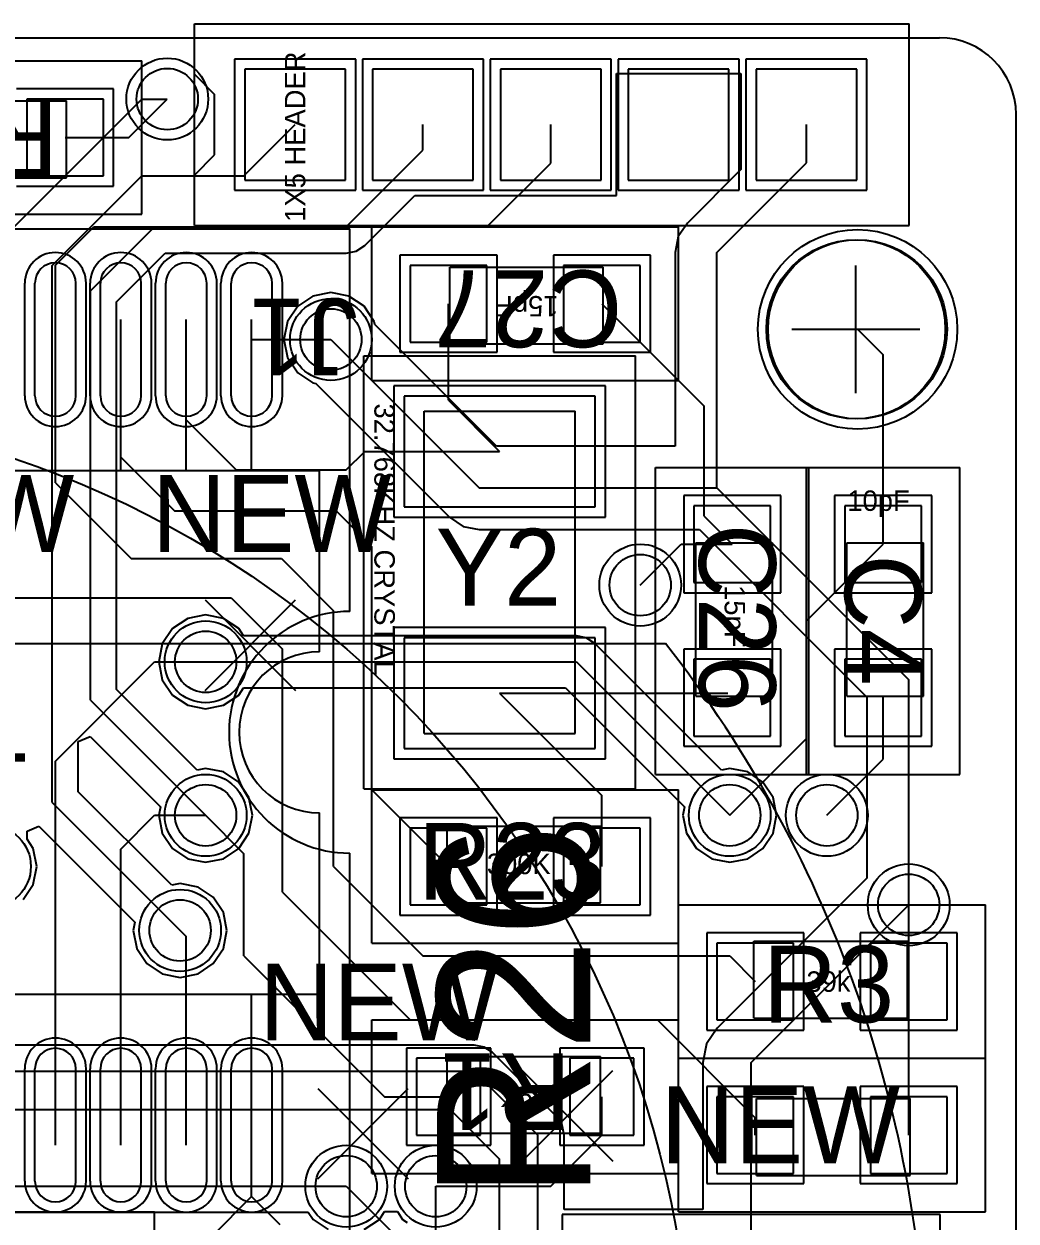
# Model space of a CAD drawing. Extents: x 8.73 to 13.33, y 4.89 to 11.88.
# Drawn here: x 9.9409 to 10.329, y 7.6114 to 8.0794 of the extents above; entities that cross this region are included whole.
import ezdxf

# ---------------------------------------------------------------- set-up
doc = ezdxf.new("R2010")
doc.units = 0
doc.header["$MEASUREMENT"] = 0
for name, color, linetype in [('BOTTOMLAYER', 5, 'CONTINUOUS'), ('BOTTOMOVERLAY', 54, 'CONTINUOUS'), ('BOTTOMSOLDER', 6, 'CONTINUOUS'), ('MECHANICAL1', 6, 'CONTINUOUS'), ('MECHANICAL6', 56, 'CONTINUOUS'), ('MULTILAYER', 9, 'CONTINUOUS'), ('TOPLAYER', 1, 'CONTINUOUS'), ('TOPOVERLAY', 2, 'CONTINUOUS'), ('TOPPASTE', 8, 'CONTINUOUS'), ('TOPSOLDER', 216, 'CONTINUOUS')]:
    doc.layers.add(name, color=color, linetype=linetype)

msp = doc.modelspace()

# ---------------------------------------------------------------- linework, layer by layer
at = {"layer": 'BOTTOMLAYER'}
for p, q in [((10.027315, 8.061654), (10.027315, 8.018346)), ((10.066685, 8.061654), (10.027315, 8.061654)), ((10.066685, 8.018346), (10.066685, 8.061654)), ((10.077315, 8.061654), (10.077315, 8.018346)), ((10.116685, 8.061654), (10.077315, 8.061654)), ((10.116685, 8.018346), (10.116685, 8.061654)), ((10.127315, 8.061654), (10.127315, 8.018346)), ((10.166685, 8.061654), (10.127315, 8.061654)), ((10.166685, 8.018346), (10.166685, 8.061654)), ((10.172685, 8.012346), (10.172685, 8.06)), ((10.172685, 8.06), (10.221315, 8.06)), ((10.177315, 8.061654), (10.177315, 8.018346)), ((10.216685, 8.061654), (10.177315, 8.061654)), ((10.216685, 8.018346), (10.216685, 8.061654)), ((10.221315, 8.06), (10.221315, 8.022425)), ((10.227315, 8.061654), (10.227315, 8.018346)), ((10.266685, 8.061654), (10.227315, 8.061654)), ((10.266685, 8.018346), (10.266685, 8.061654)), ((9.932, 7.995), (9.987, 8.05)), ((9.987, 8.05), (9.997, 8.05)), ((10.027, 8.02), (10.047, 8.04)), ((10.097, 8.03), (10.097, 8.04)), ((10.247, 8.025039), (10.247, 8.04)), ((10.067, 8), (10.097, 8.03)), ((10.221315, 8.022425), (10.200425, 8.001535)), ((10.211961, 7.99), (10.247, 8.025039)), ((9.952, 7.985), (9.987, 8.02)), ((9.987, 8.02), (10.027, 8.02)), ((10.027315, 8.018346), (10.066685, 8.018346)), ((10.077315, 8.018346), (10.116685, 8.018346)), ((10.127315, 8.018346), (10.166685, 8.018346)), ((10.177315, 8.018346), (10.216685, 8.018346)), ((10.227315, 8.018346), (10.266685, 8.018346)), ((10.07421, 7.99279), (10.093766, 8.012346)), ((10.093766, 8.012346), (10.172685, 8.012346)), ((9.967, 7.975), (9.992, 8)), ((9.992, 8), (10.067, 8)), ((10.200425, 8.001535), (10.196889, 7.996243)), ((10.196889, 7.996243), (10.195647, 7.99)), ((9.977196, 7.970777), (9.996223, 7.989804)), ((9.996223, 7.989804), (10.067, 7.989804)), ((10.067, 7.989804), (10.070902, 7.99058)), ((10.070902, 7.99058), (10.074209, 7.99279)), ((10.074209, 7.99279), (10.074209, 7.99279)), ((10.074209, 7.99279), (10.07421, 7.99279)), ((10.07421, 7.99279), (10.07421, 7.99279)), ((10.07421, 7.99279), (10.07421, 7.99279)), ((10.07421, 7.99279), (10.07421, 7.99279)), ((10.07421, 7.99279), (10.07421, 7.99279)), ((10.07421, 7.99279), (10.07421, 7.99279)), ((10.07421, 7.99279), (10.07421, 7.99279)), ((10.07421, 7.99279), (10.07421, 7.99279)), ((10.07421, 7.99279), (10.07421, 7.99279)), ((10.07421, 7.99279), (10.07421, 7.99279)), ((10.07421, 7.99279), (10.07421, 7.99279)), ((10.07421, 7.99279), (10.07421, 7.99279)), ((10.07421, 7.99279), (10.07421, 7.99279)), ((10.07421, 7.99279), (10.07421, 7.99279)), ((10.07421, 7.99279), (10.07421, 7.99279)), ((10.07421, 7.99279), (10.07421, 7.99279)), ((10.07421, 7.99279), (10.07421, 7.99279)), ((10.07421, 7.99279), (10.07421, 7.99279)), ((10.07421, 7.99279), (10.07421, 7.99279)), ((10.07421, 7.99279), (10.07421, 7.99279)), ((10.07421, 7.99279), (10.07421, 7.99279)), ((10.07421, 7.99279), (10.07421, 7.99279)), ((10.07421, 7.99279), (10.07421, 7.99279)), ((10.07421, 7.99279), (10.07421, 7.99279)), ((10.07421, 7.99279), (10.07421, 7.99279)), ((10.07421, 7.99279), (10.07421, 7.99279)), ((10.07421, 7.99279), (10.07421, 7.99279)), ((10.07421, 7.99279), (10.07421, 7.99279)), ((10.07421, 7.99279), (10.07421, 7.99279)), ((10.195647, 7.99), (10.195647, 7.914353)), ((10.211961, 7.898039), (10.211961, 7.99)), ((9.952, 7.775), (9.952, 7.985)), ((9.967, 7.815), (9.967, 7.975)), ((9.977196, 7.819223), (9.977196, 7.970777)), ((10.053977, 7.972956), (10.048023, 7.968977)), ((10.061, 7.974353), (10.053977, 7.972956)), ((10.068023, 7.972956), (10.061, 7.974353)), ((10.073977, 7.968977), (10.068023, 7.972956)), ((10.048023, 7.968977), (10.044044, 7.963023)), ((10.077956, 7.963023), (10.073977, 7.968977)), ((10.044044, 7.963023), (10.042647, 7.956)), ((10.078181, 7.96189), (10.077956, 7.963023)), ((10.125718, 7.914353), (10.078181, 7.96189)), ((10.042647, 7.956), (10.044044, 7.948977)), ((10.061, 7.956), (10.118961, 7.898039)), ((10.044044, 7.948977), (10.048023, 7.943023)), ((10.048023, 7.943023), (10.053977, 7.939044)), ((10.053977, 7.939044), (10.05511, 7.938819)), ((10.05511, 7.938819), (10.107425, 7.886504)), ((10.195647, 7.914353), (10.125718, 7.914353)), ((10.118961, 7.898039), (10.211961, 7.898039)), ((10.211961, 7.898039), (10.287, 7.823)), ((10.107425, 7.886504), (10.112718, 7.882968)), ((10.112718, 7.882968), (10.118961, 7.881726)), ((10.118961, 7.881726), (10.205203, 7.881726)), ((10.205203, 7.881726), (10.270687, 7.816243)), ((10.012, 7.848353), (10.004977, 7.846956)), ((10.019023, 7.846956), (10.012, 7.848353)), ((10.004977, 7.846956), (9.999023, 7.842977)), ((10.024977, 7.842977), (10.019023, 7.846956)), ((9.999023, 7.842977), (9.995044, 7.837023)), ((10.026836, 7.840196), (10.024977, 7.842977)), ((10.157, 7.840196), (10.026836, 7.840196)), ((10.160902, 7.83942), (10.157, 7.840196)), ((10.16421, 7.83721), (10.160902, 7.83942)), ((9.995044, 7.837023), (9.993647, 7.83)), ((10.213719, 7.7877), (10.16421, 7.83721)), ((9.993647, 7.83), (9.995044, 7.822977)), ((10.012, 7.83), (10.157, 7.83)), ((10.157, 7.83), (10.217, 7.77)), ((9.995044, 7.822977), (9.999023, 7.817023)), ((10.287, 7.735), (10.287, 7.823)), ((10.008719, 7.7877), (9.977196, 7.819223)), ((9.999023, 7.817023), (10.004977, 7.813044)), ((10.019023, 7.813044), (10.024977, 7.817023)), ((10.024977, 7.817023), (10.026836, 7.819804)), ((10.026836, 7.819804), (10.152777, 7.819804)), ((10.152777, 7.819804), (10.1993, 7.773281)), ((10.270687, 7.816243), (10.270687, 7.745362)), ((9.967, 7.815), (10.012, 7.77)), ((10.004977, 7.813044), (10.012, 7.811647)), ((10.012, 7.811647), (10.019023, 7.813044)), ((9.962196, 7.798852), (9.966815, 7.800765)), ((9.962196, 7.779223), (9.962196, 7.798852)), ((9.966815, 7.800765), (9.9943, 7.773281)), ((10.012, 7.788353), (10.008719, 7.7877)), ((10.019023, 7.786956), (10.012, 7.788353)), ((10.217, 7.788353), (10.213719, 7.7877)), ((10.224023, 7.786956), (10.217, 7.788353)), ((10.024977, 7.782977), (10.019023, 7.786956)), ((10.028956, 7.777023), (10.024977, 7.782977)), ((10.229977, 7.782977), (10.224023, 7.786956)), ((10.233956, 7.777023), (10.229977, 7.782977)), ((9.998719, 7.7427), (9.962196, 7.779223)), ((9.952, 7.775), (10.002, 7.725)), ((10.030353, 7.77), (10.028956, 7.777023)), ((10.235353, 7.77), (10.233956, 7.777023)), ((9.9943, 7.773281), (9.993647, 7.77)), ((9.993647, 7.77), (9.995044, 7.762977)), ((10.028956, 7.762977), (10.030353, 7.77)), ((10.1993, 7.773281), (10.198647, 7.77)), ((10.198647, 7.77), (10.200044, 7.762977)), ((10.233956, 7.762977), (10.235353, 7.77)), ((9.942196, 7.763852), (9.946815, 7.765765)), ((9.946815, 7.765765), (9.9843, 7.728281)), ((9.942196, 7.760611), (9.942196, 7.763852)), ((9.944593, 7.757023), (9.942196, 7.760611)), ((9.995044, 7.762977), (9.999023, 7.757023)), ((10.024977, 7.757023), (10.028956, 7.762977)), ((10.200044, 7.762977), (10.204023, 7.757023)), ((10.229977, 7.757023), (10.233956, 7.762977)), ((9.94599, 7.75), (9.944593, 7.757023)), ((9.999023, 7.757023), (10.004977, 7.753044)), ((10.019023, 7.753044), (10.024977, 7.757023)), ((10.204023, 7.757023), (10.209977, 7.753044)), ((10.224023, 7.753044), (10.229977, 7.757023)), ((9.944593, 7.742977), (9.94599, 7.75)), ((10.004977, 7.753044), (10.012, 7.751647)), ((10.012, 7.751647), (10.019023, 7.753044)), ((10.209977, 7.753044), (10.217, 7.751647)), ((10.217, 7.751647), (10.224023, 7.753044)), ((10.270687, 7.745362), (10.212048, 7.686724)), ((9.940615, 7.737023), (9.944593, 7.742977)), ((10.002, 7.743353), (9.998719, 7.7427)), ((10.009023, 7.741956), (10.002, 7.743353)), ((10.014977, 7.737977), (10.009023, 7.741956)), ((10.018956, 7.732023), (10.014977, 7.737977)), ((10.020353, 7.725), (10.018956, 7.732023)), ((10.225386, 7.673386), (10.287, 7.735)), ((9.9843, 7.728281), (9.983647, 7.725)), ((9.983647, 7.725), (9.985044, 7.717977)), ((10.018956, 7.717977), (10.020353, 7.725)), ((9.985044, 7.717977), (9.989023, 7.712023)), ((10.014977, 7.712023), (10.018956, 7.717977)), ((9.989023, 7.712023), (9.994977, 7.708044)), ((9.994977, 7.708044), (10.002, 7.706647)), ((10.002, 7.706647), (10.009023, 7.708044)), ((10.009023, 7.708044), (10.014977, 7.712023)), ((10.212048, 7.686724), (10.207959, 7.680604)), ((10.117, 7.680196), (9.931223, 7.680196)), ((10.120902, 7.67942), (10.117, 7.680196)), ((10.207959, 7.680604), (10.206523, 7.673386)), ((10.12421, 7.67721), (10.120902, 7.67942)), ((10.14921, 7.65221), (10.12421, 7.67721)), ((10.206523, 7.673386), (10.206523, 7.615882)), ((10.225386, 7.476614), (10.225386, 7.673386)), ((9.927, 7.67), (10.117, 7.67)), ((10.117, 7.67), (10.142, 7.645)), ((9.917, 7.655), (10.107581, 7.655)), ((10.107581, 7.655), (10.127, 7.635581)), ((10.15142, 7.648902), (10.14921, 7.65221)), ((10.152196, 7.645), (10.15142, 7.648902)), ((10.142, 7.44), (10.142, 7.645)), ((10.152196, 7.615882), (10.152196, 7.645)), ((10.127, 7.517), (10.127, 7.635581)), ((9.912, 7.625), (10.067, 7.625)), ((10.102, 7.575), (10.102, 7.625)), ((9.912, 7.614804), (10.052164, 7.614804)), ((10.052164, 7.614804), (10.054023, 7.612023)), ((10.079977, 7.612023), (10.082, 7.61505)), ((10.082, 7.61505), (10.087, 7.61505)), ((10.087, 7.61505), (10.089023, 7.612023)), ((10.206523, 7.615882), (10.152196, 7.615882)), ((10.054023, 7.612023), (10.059977, 7.608044)), ((10.074023, 7.608044), (10.079977, 7.612023)), ((10.089023, 7.612023), (10.090784, 7.610846))]:
    msp.add_line(p, q, dxfattribs=at)
for centre, radius in [((9.997, 8.05), 0.012), ((10.267, 7.96), 0.035), ((10.061, 7.956), 0.012), ((10.182, 7.86), 0.012), ((10.012, 7.83), 0.012), ((10.012, 7.77), 0.012), ((10.217, 7.77), 0.012), ((10.255, 7.77), 0.012), ((10.287, 7.735), 0.012), ((10.002, 7.725), 0.012), ((10.067, 7.625), 0.012), ((10.102, 7.625), 0.012)]:
    msp.add_circle(centre, radius, dxfattribs=at)
at = {"layer": 'BOTTOMOVERLAY'}
msp.add_line((9.432158, 7.837182), (10.191842, 7.837182), dxfattribs=at)
msp.add_arc((9.812, 7.54), 0.482283, 0, 38.039035, dxfattribs=at)
at = {"layer": 'BOTTOMSOLDER'}
for p, q in [((10.023315, 8.065653), (10.023315, 8.014347)), ((10.070685, 8.065653), (10.023315, 8.065653)), ((10.070685, 8.014347), (10.070685, 8.065653)), ((10.073315, 8.065653), (10.073315, 8.014347)), ((10.120685, 8.065653), (10.073315, 8.065653)), ((10.120685, 8.014347), (10.120685, 8.065653)), ((10.123315, 8.065653), (10.123315, 8.014347)), ((10.170685, 8.065653), (10.123315, 8.065653)), ((10.170685, 8.014347), (10.170685, 8.065653)), ((10.173315, 8.065653), (10.173315, 8.014347)), ((10.220685, 8.065653), (10.173315, 8.065653)), ((10.220685, 8.014347), (10.220685, 8.065653)), ((10.223315, 8.065653), (10.223315, 8.014347)), ((10.270685, 8.065653), (10.223315, 8.065653)), ((10.270685, 8.014347), (10.270685, 8.065653)), ((10.023315, 8.014347), (10.070685, 8.014347)), ((10.073315, 8.014347), (10.120685, 8.014347)), ((10.123315, 8.014347), (10.170685, 8.014347)), ((10.173315, 8.014347), (10.220685, 8.014347)), ((10.223315, 8.014347), (10.270685, 8.014347)), ((10.299268, 7.613882), (10.151504, 7.613882)), ((10.151504, 7.613882), (10.151504, 7.466118)), ((10.299268, 7.466118), (10.299268, 7.613882))]:
    msp.add_line(p, q, dxfattribs=at)
for centre, radius in [((9.997, 8.05), 0.016), ((10.267, 7.96), 0.039), ((10.061, 7.956), 0.016), ((10.182, 7.86), 0.016), ((10.012, 7.83), 0.016), ((10.012, 7.77), 0.016), ((10.217, 7.77), 0.016), ((10.255, 7.77), 0.016), ((9.927638, 7.75), 0.016), ((10.287, 7.735), 0.016), ((10.002, 7.725), 0.016), ((10.067, 7.625), 0.016), ((10.102, 7.625), 0.016)]:
    msp.add_circle(centre, radius, dxfattribs=at)
at = {"layer": 'MECHANICAL1'}
for p, q in [((10.00763, 8.07937), (10.287157, 8.07937)), ((10.00763, 8.00063), (10.00763, 8.07937)), ((10.287157, 8.00063), (10.287157, 8.07937)), ((9.897531, 8.049252), (9.957531, 8.049252)), ((9.957531, 8.019252), (9.957531, 8.049252)), ((9.897531, 8.019252), (9.957531, 8.019252)), ((10.00763, 8.00063), (10.287157, 8.00063)), ((10.107532, 7.954252), (10.107532, 7.984252)), ((10.107532, 7.984252), (10.167532, 7.984252)), ((10.167532, 7.954252), (10.167532, 7.984252)), ((9.953228, 7.904819), (9.953228, 7.963874)), ((9.978819, 7.904819), (9.978819, 7.963874)), ((10.004409, 7.904819), (10.004409, 7.963874)), ((10.03, 7.904819), (10.03, 7.963874)), ((10.107532, 7.954252), (10.167532, 7.954252)), ((10.097472, 7.865), (10.097472, 7.927992)), ((10.097472, 7.927992), (10.127, 7.927992)), ((10.127, 7.927992), (10.156528, 7.927992)), ((10.156528, 7.865), (10.156528, 7.927992)), ((9.914843, 7.904819), (10.056575, 7.904819)), ((10.056575, 7.833953), (10.056575, 7.904819)), ((10.203748, 7.816531), (10.203748, 7.876531)), ((10.203748, 7.876531), (10.233748, 7.876531)), ((10.233748, 7.816531), (10.233748, 7.876531)), ((10.262748, 7.876531), (10.292748, 7.876531)), ((10.262748, 7.816531), (10.262748, 7.876531)), ((10.292748, 7.816531), (10.292748, 7.876531)), ((10.097472, 7.802008), (10.097472, 7.865)), ((10.156528, 7.802008), (10.156528, 7.865)), ((10.203748, 7.816531), (10.233748, 7.816531)), ((10.262748, 7.816531), (10.292748, 7.816531)), ((10.097472, 7.802008), (10.127, 7.802008)), ((10.127, 7.802008), (10.156528, 7.802008)), ((10.056575, 7.700094), (10.056575, 7.770961)), ((10.106469, 7.735748), (10.106469, 7.765748)), ((10.106469, 7.765748), (10.166469, 7.765748)), ((10.166469, 7.735748), (10.166469, 7.765748)), ((10.106469, 7.735748), (10.166469, 7.735748)), ((10.226468, 7.720748), (10.286468, 7.720748)), ((10.226468, 7.690748), (10.226468, 7.720748)), ((10.286468, 7.690748), (10.286468, 7.720748)), ((9.914843, 7.700095), (10.056574, 7.700095)), ((9.953228, 7.641039), (9.953228, 7.700094)), ((9.978819, 7.641039), (9.978819, 7.700094)), ((10.004409, 7.641039), (10.004409, 7.700094)), ((10.03, 7.641039), (10.03, 7.700094)), ((10.226468, 7.690748), (10.286468, 7.690748)), ((10.106469, 7.645748), (10.106469, 7.675748)), ((10.106469, 7.675748), (10.166469, 7.675748)), ((10.166469, 7.645748), (10.166469, 7.675748)), ((10.227531, 7.659252), (10.287532, 7.659252)), ((10.227531, 7.629252), (10.227531, 7.659252)), ((10.287532, 7.629252), (10.287532, 7.659252)), ((10.106469, 7.645748), (10.166469, 7.645748)), ((10.227531, 7.629252), (10.287532, 7.629252))]:
    msp.add_line(p, q, dxfattribs=at)
msp.add_circle((9.812, 7.54003), 0.39, dxfattribs=at)
msp.add_arc((10.056575, 7.802457), 0.031496, 90, 270, dxfattribs=at)
at = {"layer": 'MECHANICAL6'}
for p, q in [((10.266323, 7.934999), (10.266323, 7.984999)), ((10.241323, 7.96), (10.291323, 7.96)), ((10.011844, 7.854198), (10.047199, 7.818843)), ((10.011844, 7.818843), (10.047199, 7.854198)), ((10.135856, 7.670186), (10.171211, 7.634831)), ((10.135856, 7.634831), (10.171211, 7.670186)), ((10.055844, 7.663199), (10.091199, 7.627843)), ((10.055844, 7.627843), (10.091199, 7.663199))]:
    msp.add_line(p, q, dxfattribs=at)
for centre in [(10.266323, 7.96), (10.267, 7.96)]:
    msp.add_circle(centre, 0.035, dxfattribs=at)
at = {"layer": 'MULTILAYER'}
for p, q in [((9.281, 8.074001), (10.299, 8.074001)), ((10.027315, 8.061654), (10.027315, 8.018346)), ((10.066685, 8.061654), (10.027315, 8.061654)), ((10.066685, 8.018346), (10.066685, 8.061654)), ((10.077315, 8.061654), (10.077315, 8.018346)), ((10.116685, 8.061654), (10.077315, 8.061654)), ((10.116685, 8.018346), (10.116685, 8.061654)), ((10.127315, 8.061654), (10.127315, 8.018346)), ((10.166685, 8.061654), (10.127315, 8.061654)), ((10.166685, 8.018346), (10.166685, 8.061654)), ((10.177315, 8.061654), (10.177315, 8.018346)), ((10.216685, 8.061654), (10.177315, 8.061654)), ((10.216685, 8.018346), (10.216685, 8.061654)), ((10.227315, 8.061654), (10.227315, 8.018346)), ((10.266685, 8.061654), (10.227315, 8.061654)), ((10.266685, 8.018346), (10.266685, 8.061654)), ((10.329, 7.115), (10.329, 8.044)), ((10.027315, 8.018346), (10.066685, 8.018346)), ((10.077315, 8.018346), (10.116685, 8.018346)), ((10.127315, 8.018346), (10.166685, 8.018346)), ((10.177315, 8.018346), (10.216685, 8.018346)), ((10.227315, 8.018346), (10.266685, 8.018346))]:
    msp.add_line(p, q, dxfattribs=at)
for centre, radius in [((9.997, 8.05), 0.012), ((10.267, 7.96), 0.035), ((10.061, 7.956), 0.012), ((10.182, 7.86), 0.012), ((10.012, 7.83), 0.012), ((10.012, 7.77), 0.012), ((10.217, 7.77), 0.012), ((10.255, 7.77), 0.012), ((10.287, 7.735), 0.012), ((10.002, 7.725), 0.012), ((10.067, 7.625), 0.012), ((10.102, 7.625), 0.012)]:
    msp.add_circle(centre, radius, dxfattribs=at)
msp.add_arc((10.299, 8.044), 0.03, 0, 90, dxfattribs=at)
at = {"layer": 'TOPLAYER'}
for p, q in [((10.027315, 8.061654), (10.027315, 8.018346)), ((10.066685, 8.061654), (10.027315, 8.061654)), ((10.066685, 8.018346), (10.066685, 8.061654)), ((10.077315, 8.061654), (10.077315, 8.018346)), ((10.116685, 8.061654), (10.077315, 8.061654)), ((10.116685, 8.018346), (10.116685, 8.061654)), ((10.127315, 8.061654), (10.127315, 8.018346)), ((10.166685, 8.061654), (10.127315, 8.061654)), ((10.166685, 8.018346), (10.166685, 8.061654)), ((10.177315, 8.061654), (10.177315, 8.018346)), ((10.216685, 8.061654), (10.177315, 8.061654)), ((10.216685, 8.018346), (10.216685, 8.061654)), ((10.227315, 8.061654), (10.227315, 8.018346)), ((10.266685, 8.061654), (10.227315, 8.061654)), ((10.266685, 8.018346), (10.266685, 8.061654)), ((9.972, 8.05), (9.942, 8.05)), ((9.942, 8.05), (9.942, 8.02)), ((9.972, 8.02), (9.972, 8.05)), ((9.982, 8.035), (9.997, 8.05)), ((10.147, 8.025), (10.147, 8.04)), ((9.957, 8.035), (9.982, 8.035)), ((10.122, 8), (10.147, 8.025)), ((9.942, 8.02), (9.972, 8.02)), ((10.027315, 8.018346), (10.066685, 8.018346)), ((10.077315, 8.018346), (10.116685, 8.018346)), ((10.127315, 8.018346), (10.166685, 8.018346)), ((10.177315, 8.018346), (10.216685, 8.018346)), ((10.227315, 8.018346), (10.266685, 8.018346)), ((9.953228, 7.985015), (9.968213, 8)), ((9.968213, 8), (10.122, 8)), ((9.953228, 7.9), (9.953228, 7.985015)), ((10.122, 7.985), (10.092, 7.985)), ((10.092, 7.985), (10.092, 7.955)), ((10.122, 7.955), (10.122, 7.985)), ((10.182, 7.985), (10.152, 7.985)), ((10.152, 7.985), (10.152, 7.955)), ((10.182, 7.955), (10.182, 7.985)), ((9.945228, 7.934), (9.945228, 7.978)), ((9.961228, 7.934), (9.961228, 7.978)), ((9.970819, 7.934), (9.970819, 7.978)), ((9.986819, 7.934), (9.986819, 7.978)), ((9.996409, 7.934), (9.996409, 7.978)), ((10.012409, 7.934), (10.012409, 7.978)), ((10.022, 7.934), (10.022, 7.978)), ((10.038, 7.934), (10.038, 7.978)), ((10.107, 7.932244), (10.107, 7.97)), ((10.167, 7.97), (10.207, 7.93)), ((9.978819, 7.91), (9.978819, 7.956)), ((10.004409, 7.924591), (10.004409, 7.956)), ((10.03, 7.956), (10.061, 7.956)), ((10.267, 7.96), (10.277, 7.95)), ((10.092, 7.955), (10.122, 7.955)), ((10.152, 7.955), (10.182, 7.955)), ((10.277, 7.876), (10.277, 7.95)), ((10.089598, 7.933897), (10.089598, 7.890591)), ((10.164402, 7.933897), (10.089598, 7.933897)), ((10.164402, 7.890591), (10.164402, 7.933897)), ((10.107, 7.932244), (10.127, 7.912244)), ((10.207, 7.887), (10.207, 7.93)), ((10.004409, 7.924591), (10.024, 7.905)), ((9.978819, 7.91), (9.999853, 7.888966)), ((10.067, 7.905), (10.074244, 7.912244)), ((10.074244, 7.912244), (10.127, 7.912244)), ((10.024, 7.905), (10.067, 7.905)), ((9.953228, 7.9), (9.982853, 7.870376)), ((10.089598, 7.890591), (10.164402, 7.890591)), ((10.233, 7.891), (10.203, 7.891)), ((10.203, 7.891), (10.203, 7.861)), ((10.233, 7.861), (10.233, 7.891)), ((10.292, 7.891), (10.262, 7.891)), ((10.262, 7.891), (10.262, 7.861)), ((10.292, 7.861), (10.292, 7.891)), ((9.999853, 7.888966), (10.063034, 7.888966)), ((10.063034, 7.888966), (10.077, 7.875)), ((10.207, 7.887), (10.218, 7.876)), ((10.077, 7.78), (10.077, 7.875)), ((10.182, 7.86), (10.198, 7.876)), ((10.198, 7.876), (10.218, 7.876)), ((10.247, 7.846), (10.277, 7.876)), ((9.982853, 7.870376), (10.041624, 7.870376)), ((10.041624, 7.870376), (10.062, 7.85)), ((10.203, 7.861), (10.233, 7.861)), ((10.262, 7.861), (10.292, 7.861)), ((9.930866, 7.855), (10.022, 7.855)), ((10.022, 7.855), (10.042, 7.835)), ((10.062, 7.75), (10.062, 7.85)), ((10.247, 7.8), (10.247, 7.846)), ((10.089598, 7.839409), (10.089598, 7.796102)), ((10.164402, 7.839409), (10.089598, 7.839409)), ((10.164402, 7.796102), (10.164402, 7.839409)), ((10.042, 7.74), (10.042, 7.835)), ((9.953228, 7.791228), (9.992, 7.83)), ((9.992, 7.83), (10.012, 7.83)), ((10.233, 7.831), (10.203, 7.831)), ((10.203, 7.831), (10.203, 7.801)), ((10.233, 7.801), (10.233, 7.831)), ((10.292, 7.831), (10.262, 7.831)), ((10.262, 7.831), (10.262, 7.801)), ((10.292, 7.801), (10.292, 7.831)), ((10.127, 7.817756), (10.216244, 7.817756)), ((10.127, 7.817756), (10.167, 7.777756)), ((10.277, 7.792), (10.277, 7.816)), ((10.203, 7.801), (10.233, 7.801)), ((10.217, 7.77), (10.247, 7.8)), ((10.262, 7.801), (10.292, 7.801)), ((10.089598, 7.796102), (10.164402, 7.796102)), ((9.953228, 7.648913), (9.953228, 7.791228)), ((10.255, 7.77), (10.277, 7.792)), ((10.077, 7.78), (10.107, 7.75)), ((10.167, 7.75), (10.167, 7.777756)), ((9.978819, 7.756819), (9.992, 7.77)), ((9.992, 7.77), (10.012, 7.77)), ((10.012, 7.77), (10.027, 7.755)), ((10.092, 7.765), (10.092, 7.735)), ((10.122, 7.765), (10.092, 7.765)), ((10.122, 7.735), (10.122, 7.765)), ((10.152, 7.765), (10.152, 7.735)), ((10.182, 7.765), (10.152, 7.765)), ((10.182, 7.735), (10.182, 7.765)), ((9.978819, 7.648913), (9.978819, 7.756819)), ((10.027, 7.715), (10.027, 7.755)), ((10.062, 7.75), (10.097, 7.715)), ((10.042, 7.74), (10.092, 7.69)), ((10.092, 7.735), (10.122, 7.735)), ((10.152, 7.735), (10.182, 7.735)), ((10.287, 7.645), (10.287, 7.735)), ((10.002, 7.725), (10.004409, 7.722591)), ((10.004409, 7.648913), (10.004409, 7.722591)), ((10.212, 7.72), (10.212, 7.69)), ((10.242, 7.72), (10.212, 7.72)), ((10.242, 7.69), (10.242, 7.72)), ((10.272, 7.72), (10.272, 7.69)), ((10.302, 7.72), (10.272, 7.72)), ((10.302, 7.69), (10.302, 7.72)), ((10.027, 7.715), (10.082, 7.66)), ((10.097, 7.715), (10.217, 7.715)), ((10.217, 7.715), (10.227, 7.705)), ((10.092, 7.69), (10.188735, 7.69)), ((10.188735, 7.69), (10.227, 7.651735)), ((10.212, 7.69), (10.242, 7.69)), ((10.272, 7.69), (10.302, 7.69)), ((9.945228, 7.626913), (9.945228, 7.670913)), ((9.961228, 7.626913), (9.961228, 7.670913)), ((9.970819, 7.626913), (9.970819, 7.670913)), ((9.986819, 7.626913), (9.986819, 7.670913)), ((9.996409, 7.626913), (9.996409, 7.670913)), ((10.012409, 7.626913), (10.012409, 7.670913)), ((10.022, 7.626913), (10.022, 7.670913)), ((10.038, 7.626913), (10.038, 7.670913)), ((10.0945, 7.675), (10.0945, 7.645)), ((10.1195, 7.675), (10.0945, 7.675)), ((10.1195, 7.645), (10.1195, 7.675)), ((10.1545, 7.675), (10.1545, 7.645)), ((10.1795, 7.675), (10.1545, 7.675)), ((10.1795, 7.645), (10.1795, 7.675)), ((10.082, 7.66), (10.107, 7.66)), ((10.167, 7.645), (10.167, 7.66)), ((10.242, 7.66), (10.212, 7.66)), ((10.212, 7.66), (10.212, 7.63)), ((10.242, 7.63), (10.242, 7.66)), ((10.302, 7.66), (10.272, 7.66)), ((10.272, 7.66), (10.272, 7.63)), ((10.302, 7.63), (10.302, 7.66)), ((10.227, 7.645), (10.227, 7.651735)), ((10.03, 7.621), (10.03, 7.648913)), ((10.0945, 7.645), (10.1195, 7.645)), ((10.147, 7.625), (10.167, 7.645)), ((10.1545, 7.645), (10.1795, 7.645)), ((10.212, 7.63), (10.242, 7.63)), ((10.272, 7.63), (10.302, 7.63)), ((10.067, 7.625), (10.092, 7.6)), ((10.102, 7.625), (10.147, 7.625)), ((10.0145, 7.6055), (10.03, 7.621)), ((10.03, 7.621), (10.041, 7.61))]:
    msp.add_line(p, q, dxfattribs=at)
for centre, radius in [((9.997, 8.05), 0.012), ((10.267, 7.96), 0.035), ((10.061, 7.956), 0.012), ((10.182, 7.86), 0.012), ((10.012, 7.83), 0.012), ((10.012, 7.77), 0.012), ((10.217, 7.77), 0.012), ((10.255, 7.77), 0.012), ((10.287, 7.735), 0.012), ((10.002, 7.725), 0.012), ((10.067, 7.625), 0.012), ((10.102, 7.625), 0.012)]:
    msp.add_circle(centre, radius, dxfattribs=at)
for centre, start, end in [((9.953228, 7.978), 360, 180), ((9.978819, 7.978), 360, 180), ((10.004409, 7.978), 360, 180), ((10.03, 7.978), 360, 180), ((9.953228, 7.934), 180, 360), ((9.978819, 7.934), 180, 360), ((10.004409, 7.934), 180, 360), ((10.03, 7.934), 180, 360), ((9.953228, 7.670913), 360, 180), ((9.978819, 7.670913), 360, 180), ((10.004409, 7.670913), 360, 180), ((10.03, 7.670913), 360, 180), ((9.953228, 7.626913), 180, 360), ((9.978819, 7.626913), 180, 360), ((10.004409, 7.626913), 180, 360), ((10.03, 7.626913), 180, 360)]:
    msp.add_arc(centre, 0.008, start, end, dxfattribs=at)
at = {"layer": 'TOPOVERLAY'}
for p, q in [((10.00763, 8.059685), (10.00763, 8.07937)), ((10.00763, 8.07937), (10.287157, 8.07937)), ((10.287157, 8.00063), (10.287157, 8.07937)), ((9.867, 8.065), (9.987, 8.065)), ((9.987, 8.035), (9.987, 8.065)), ((10.00763, 8.059685), (10.015504, 8.051811)), ((10.015504, 8.028189), (10.015504, 8.051811)), ((9.987, 8.005), (9.987, 8.035)), ((10.00763, 8.020315), (10.015504, 8.028189)), ((10.00763, 8.00063), (10.00763, 8.020315)), ((9.867, 8.005), (9.987, 8.005)), ((9.761299, 7.999307), (10.039642, 7.999307)), ((10.00763, 8.00063), (10.287157, 8.00063)), ((10.039642, 7.999307), (10.068386, 7.999307)), ((10.068386, 7.952063), (10.068386, 7.999307)), ((10.077, 8), (10.197, 8)), ((10.077, 7.94), (10.077, 8)), ((10.197, 7.97), (10.197, 8)), ((10.197, 7.94), (10.197, 7.97)), ((10.068386, 7.920567), (10.068386, 7.952063)), ((10.07385, 7.865), (10.07385, 7.949646)), ((10.07385, 7.949646), (10.127, 7.949646)), ((10.127, 7.949646), (10.18015, 7.949646)), ((10.18015, 7.865), (10.18015, 7.949646)), ((10.077, 7.94), (10.197, 7.94)), ((10.068386, 7.849701), (10.068386, 7.920567)), ((10.188, 7.906), (10.218, 7.906)), ((10.188, 7.786), (10.188, 7.906)), ((10.218, 7.906), (10.248, 7.906)), ((10.247, 7.786), (10.247, 7.906)), ((10.247, 7.906), (10.277, 7.906)), ((10.248, 7.786), (10.248, 7.906)), ((10.277, 7.906), (10.307, 7.906)), ((10.307, 7.786), (10.307, 7.906)), ((10.07385, 7.780354), (10.07385, 7.865)), ((10.18015, 7.780354), (10.18015, 7.865)), ((10.188, 7.786), (10.248, 7.786)), ((10.247, 7.786), (10.307, 7.786)), ((10.07385, 7.780354), (10.127, 7.780354)), ((10.077, 7.75), (10.077, 7.78)), ((10.077, 7.78), (10.197, 7.78)), ((10.127, 7.780354), (10.18015, 7.780354)), ((10.197, 7.72), (10.197, 7.78)), ((10.068386, 7.672535), (10.068386, 7.755213)), ((10.077, 7.72), (10.077, 7.75)), ((10.197, 7.735), (10.317, 7.735)), ((10.197, 7.705), (10.197, 7.735)), ((10.317, 7.675), (10.317, 7.735)), ((10.077, 7.72), (10.197, 7.72)), ((10.197, 7.675), (10.197, 7.705)), ((10.077, 7.66), (10.077, 7.69)), ((10.077, 7.69), (10.197, 7.69)), ((10.197, 7.63), (10.197, 7.69)), ((10.068386, 7.605606), (10.068386, 7.672535)), ((10.197, 7.615), (10.197, 7.675)), ((10.197, 7.675), (10.317, 7.675)), ((10.197, 7.675), (10.317, 7.675)), ((10.317, 7.645), (10.317, 7.675)), ((10.077, 7.63), (10.077, 7.66)), ((10.317, 7.615), (10.317, 7.645)), ((10.077, 7.63), (10.197, 7.63)), ((9.872, 7.615), (9.992, 7.615)), ((9.992, 7.585), (9.992, 7.615)), ((10.197, 7.615), (10.317, 7.615))]:
    msp.add_line(p, q, dxfattribs=at)
msp.add_arc((10.068386, 7.802457), 0.047244, 90, 270, dxfattribs=at)
at = {"layer": 'TOPPASTE'}
for p, q in [((9.972, 8.05), (9.942, 8.05)), ((9.942, 8.05), (9.942, 8.02)), ((9.972, 8.02), (9.972, 8.05)), ((9.942, 8.02), (9.972, 8.02)), ((10.122, 7.985), (10.092, 7.985)), ((10.092, 7.985), (10.092, 7.955)), ((10.122, 7.955), (10.122, 7.985)), ((10.182, 7.985), (10.152, 7.985)), ((10.152, 7.985), (10.152, 7.955)), ((10.182, 7.955), (10.182, 7.985)), ((9.945228, 7.934), (9.945228, 7.978)), ((9.961228, 7.934), (9.961228, 7.978)), ((9.970819, 7.934), (9.970819, 7.978)), ((9.986819, 7.934), (9.986819, 7.978)), ((9.996409, 7.934), (9.996409, 7.978)), ((10.012409, 7.934), (10.012409, 7.978)), ((10.022, 7.934), (10.022, 7.978)), ((10.038, 7.934), (10.038, 7.978)), ((10.092, 7.955), (10.122, 7.955)), ((10.152, 7.955), (10.182, 7.955)), ((10.089598, 7.933897), (10.089598, 7.890591)), ((10.164402, 7.933897), (10.089598, 7.933897)), ((10.164402, 7.890591), (10.164402, 7.933897)), ((10.089598, 7.890591), (10.164402, 7.890591)), ((10.233, 7.891), (10.203, 7.891)), ((10.203, 7.891), (10.203, 7.861)), ((10.233, 7.861), (10.233, 7.891)), ((10.292, 7.891), (10.262, 7.891)), ((10.262, 7.891), (10.262, 7.861)), ((10.292, 7.861), (10.292, 7.891)), ((10.203, 7.861), (10.233, 7.861)), ((10.262, 7.861), (10.292, 7.861)), ((10.089598, 7.839409), (10.089598, 7.796102)), ((10.164402, 7.839409), (10.089598, 7.839409)), ((10.164402, 7.796102), (10.164402, 7.839409)), ((10.233, 7.831), (10.203, 7.831)), ((10.203, 7.831), (10.203, 7.801)), ((10.233, 7.801), (10.233, 7.831)), ((10.292, 7.831), (10.262, 7.831)), ((10.262, 7.831), (10.262, 7.801)), ((10.292, 7.801), (10.292, 7.831)), ((10.203, 7.801), (10.233, 7.801)), ((10.262, 7.801), (10.292, 7.801)), ((10.089598, 7.796102), (10.164402, 7.796102)), ((10.092, 7.765), (10.092, 7.735)), ((10.122, 7.765), (10.092, 7.765)), ((10.122, 7.735), (10.122, 7.765)), ((10.152, 7.765), (10.152, 7.735)), ((10.182, 7.765), (10.152, 7.765)), ((10.182, 7.735), (10.182, 7.765)), ((10.092, 7.735), (10.122, 7.735)), ((10.152, 7.735), (10.182, 7.735)), ((10.212, 7.72), (10.212, 7.69)), ((10.242, 7.72), (10.212, 7.72)), ((10.242, 7.69), (10.242, 7.72)), ((10.272, 7.72), (10.272, 7.69)), ((10.302, 7.72), (10.272, 7.72)), ((10.302, 7.69), (10.302, 7.72)), ((10.212, 7.69), (10.242, 7.69)), ((10.272, 7.69), (10.302, 7.69)), ((9.945228, 7.626913), (9.945228, 7.670913)), ((9.961228, 7.626913), (9.961228, 7.670913)), ((9.970819, 7.626913), (9.970819, 7.670913)), ((9.986819, 7.626913), (9.986819, 7.670913)), ((9.996409, 7.626913), (9.996409, 7.670913)), ((10.012409, 7.626913), (10.012409, 7.670913)), ((10.022, 7.626913), (10.022, 7.670913)), ((10.038, 7.626913), (10.038, 7.670913)), ((10.0945, 7.675), (10.0945, 7.645)), ((10.1195, 7.675), (10.0945, 7.675)), ((10.1195, 7.645), (10.1195, 7.675)), ((10.1545, 7.675), (10.1545, 7.645)), ((10.1795, 7.675), (10.1545, 7.675)), ((10.1795, 7.645), (10.1795, 7.675)), ((10.242, 7.66), (10.212, 7.66)), ((10.212, 7.66), (10.212, 7.63)), ((10.242, 7.63), (10.242, 7.66)), ((10.302, 7.66), (10.272, 7.66)), ((10.272, 7.66), (10.272, 7.63)), ((10.302, 7.63), (10.302, 7.66)), ((10.0945, 7.645), (10.1195, 7.645)), ((10.1545, 7.645), (10.1795, 7.645)), ((10.212, 7.63), (10.242, 7.63)), ((10.272, 7.63), (10.302, 7.63))]:
    msp.add_line(p, q, dxfattribs=at)
for centre, start, end in [((9.953228, 7.978), 360, 180), ((9.978819, 7.978), 360, 180), ((10.004409, 7.978), 360, 180), ((10.03, 7.978), 360, 180), ((9.953228, 7.934), 180, 360), ((9.978819, 7.934), 180, 360), ((10.004409, 7.934), 180, 360), ((10.03, 7.934), 180, 360), ((9.953228, 7.670913), 360, 180), ((9.978819, 7.670913), 360, 180), ((10.004409, 7.670913), 360, 180), ((10.03, 7.670913), 360, 180), ((9.953228, 7.626913), 180, 360), ((9.978819, 7.626913), 180, 360), ((10.004409, 7.626913), 180, 360), ((10.03, 7.626913), 180, 360)]:
    msp.add_arc(centre, 0.008, start, end, dxfattribs=at)
at = {"layer": 'TOPSOLDER'}
for p, q in [((10.023315, 8.065653), (10.023315, 8.014347)), ((10.070685, 8.065653), (10.023315, 8.065653)), ((10.070685, 8.014347), (10.070685, 8.065653)), ((10.073315, 8.065653), (10.073315, 8.014347)), ((10.120685, 8.065653), (10.073315, 8.065653)), ((10.120685, 8.014347), (10.120685, 8.065653)), ((10.123315, 8.065653), (10.123315, 8.014347)), ((10.170685, 8.065653), (10.123315, 8.065653)), ((10.170685, 8.014347), (10.170685, 8.065653)), ((10.173315, 8.065653), (10.173315, 8.014347)), ((10.220685, 8.065653), (10.173315, 8.065653)), ((10.220685, 8.014347), (10.220685, 8.065653)), ((10.223315, 8.065653), (10.223315, 8.014347)), ((10.270685, 8.065653), (10.223315, 8.065653)), ((10.270685, 8.014347), (10.270685, 8.065653)), ((9.976, 8.054), (9.938, 8.054)), ((9.976, 8.016), (9.976, 8.054)), ((9.938, 8.016), (9.976, 8.016)), ((10.023315, 8.014347), (10.070685, 8.014347)), ((10.073315, 8.014347), (10.120685, 8.014347)), ((10.123315, 8.014347), (10.170685, 8.014347)), ((10.173315, 8.014347), (10.220685, 8.014347)), ((10.223315, 8.014347), (10.270685, 8.014347)), ((10.126, 7.989), (10.088, 7.989)), ((10.088, 7.989), (10.088, 7.951)), ((10.126, 7.951), (10.126, 7.989)), ((10.186, 7.989), (10.148, 7.989)), ((10.148, 7.989), (10.148, 7.951)), ((10.186, 7.951), (10.186, 7.989)), ((9.941228, 7.934), (9.941228, 7.978)), ((9.965228, 7.934), (9.965228, 7.978)), ((9.966819, 7.934), (9.966819, 7.978)), ((9.990819, 7.934), (9.990819, 7.978)), ((9.992409, 7.934), (9.992409, 7.978)), ((10.016409, 7.934), (10.016409, 7.978)), ((10.018, 7.934), (10.018, 7.978)), ((10.042, 7.934), (10.042, 7.978)), ((10.088, 7.951), (10.126, 7.951)), ((10.148, 7.951), (10.186, 7.951)), ((10.085598, 7.937898), (10.085598, 7.88659)), ((10.168401, 7.937898), (10.085598, 7.937898)), ((10.168401, 7.88659), (10.168401, 7.937898)), ((10.237, 7.895), (10.199, 7.895)), ((10.199, 7.895), (10.199, 7.857)), ((10.237, 7.857), (10.237, 7.895)), ((10.296, 7.895), (10.258, 7.895)), ((10.258, 7.895), (10.258, 7.857)), ((10.296, 7.857), (10.296, 7.895)), ((10.085598, 7.88659), (10.168401, 7.88659)), ((10.199, 7.857), (10.237, 7.857)), ((10.258, 7.857), (10.296, 7.857)), ((10.085598, 7.843409), (10.085598, 7.792102)), ((10.168401, 7.843409), (10.085598, 7.843409)), ((10.168401, 7.792102), (10.168401, 7.843409)), ((10.237, 7.835), (10.199, 7.835)), ((10.199, 7.835), (10.199, 7.797)), ((10.237, 7.797), (10.237, 7.835)), ((10.296, 7.835), (10.258, 7.835)), ((10.258, 7.835), (10.258, 7.797)), ((10.296, 7.797), (10.296, 7.835)), ((10.199, 7.797), (10.237, 7.797)), ((10.258, 7.797), (10.296, 7.797)), ((10.085598, 7.792102), (10.168401, 7.792102)), ((10.088, 7.769), (10.088, 7.731)), ((10.126, 7.769), (10.088, 7.769)), ((10.126, 7.731), (10.126, 7.769)), ((10.148, 7.769), (10.148, 7.731)), ((10.186, 7.769), (10.148, 7.769)), ((10.186, 7.731), (10.186, 7.769)), ((10.088, 7.731), (10.126, 7.731)), ((10.148, 7.731), (10.186, 7.731)), ((10.208, 7.724), (10.208, 7.686)), ((10.246, 7.724), (10.208, 7.724)), ((10.246, 7.686), (10.246, 7.724)), ((10.268, 7.724), (10.268, 7.686)), ((10.306, 7.724), (10.268, 7.724)), ((10.306, 7.686), (10.306, 7.724)), ((10.208, 7.686), (10.246, 7.686)), ((10.268, 7.686), (10.306, 7.686)), ((10.0905, 7.679), (10.0905, 7.641)), ((10.1235, 7.679), (10.0905, 7.679)), ((10.1235, 7.641), (10.1235, 7.679)), ((10.1505, 7.679), (10.1505, 7.641)), ((10.1835, 7.679), (10.1505, 7.679)), ((10.1835, 7.641), (10.1835, 7.679)), ((9.941228, 7.626913), (9.941228, 7.670913)), ((9.965228, 7.626913), (9.965228, 7.670913)), ((9.966819, 7.626913), (9.966819, 7.670913)), ((9.990819, 7.626913), (9.990819, 7.670913)), ((9.992409, 7.626913), (9.992409, 7.670913)), ((10.016409, 7.626913), (10.016409, 7.670913)), ((10.018, 7.626913), (10.018, 7.670913)), ((10.042, 7.626913), (10.042, 7.670913)), ((10.246, 7.664), (10.208, 7.664)), ((10.208, 7.664), (10.208, 7.626)), ((10.246, 7.626), (10.246, 7.664)), ((10.306, 7.664), (10.268, 7.664)), ((10.268, 7.664), (10.268, 7.626)), ((10.306, 7.626), (10.306, 7.664)), ((10.0905, 7.641), (10.1235, 7.641)), ((10.1505, 7.641), (10.1835, 7.641)), ((10.208, 7.626), (10.246, 7.626)), ((10.268, 7.626), (10.306, 7.626))]:
    msp.add_line(p, q, dxfattribs=at)
for centre, radius in [((9.997, 8.05), 0.016), ((10.267, 7.96), 0.039), ((10.061, 7.956), 0.016), ((10.182, 7.86), 0.016), ((10.012, 7.83), 0.016), ((10.012, 7.77), 0.016), ((10.217, 7.77), 0.016), ((10.255, 7.77), 0.016), ((9.927638, 7.75), 0.016), ((10.287, 7.735), 0.016), ((10.002, 7.725), 0.016), ((10.067, 7.625), 0.016), ((10.102, 7.625), 0.016)]:
    msp.add_circle(centre, radius, dxfattribs=at)
for centre, start, end in [((9.953228, 7.978), 360, 180), ((9.978819, 7.978), 360, 180), ((10.004409, 7.978), 360, 180), ((10.03, 7.978), 360, 180), ((9.953228, 7.934), 180, 360), ((9.978819, 7.934), 180, 360), ((10.004409, 7.934), 180, 360), ((10.03, 7.934), 180, 360), ((9.953228, 7.670913), 360, 180), ((9.978819, 7.670913), 360, 180), ((10.004409, 7.670913), 360, 180), ((10.03, 7.670913), 360, 180), ((9.953228, 7.626913), 180, 360), ((9.978819, 7.626913), 180, 360), ((10.004409, 7.626913), 180, 360), ((10.03, 7.626913), 180, 360)]:
    msp.add_arc(centre, 0.012, start, end, dxfattribs=at)

# ---------------------------------------------------------------- texts
at = {"layer": 'MECHANICAL1'}
for s, rotation, p in [('1X5 HEADER', 90, (10.051, 8.002)), ('15pF', 180, (10.15, 7.973)), ('32.768KHZ CRYSTAL', 270, (10.078, 7.931)), ('15pF', 270, (10.215, 7.86)), ('39k', 360, (10.247, 7.701)), ('39K', 180, (10.146, 7.664))]:
    msp.add_text(s, height=0.008, rotation=rotation, dxfattribs=at).set_placement(p)
for s, p in [('10pF', (10.263, 7.889)), ('300K', (10.122, 7.747))]:
    msp.add_text(s, height=0.008, dxfattribs=at).set_placement(p)
at = {"layer": 'MECHANICAL6'}
for p in [(9.867, 7.873), (9.991, 7.873), (10.033, 7.682), (10.19, 7.634)]:
    msp.add_text('NEW', height=0.03, rotation=360, dxfattribs=at).set_placement(p)
at = {"layer": 'TOPOVERLAY'}
for s, height, rotation, p in [('R4', 0.03, 180, (9.95441, 8.04941)), ('C27', 0.03, 180, (10.175, 7.983)), ('J1', 0.03, 180, (10.0715, 7.972)), ('Y2', 0.03, 360, (10.102, 7.852)), ('C26', 0.03, 270, (10.205, 7.884)), ('C4', 0.03, 270, (10.262, 7.872)), ('U1', 0.03, 360, (9.892, 7.791)), ('R26', 0.06, 90, (10.1625, 7.6195)), ('R3', 0.03, 360, (10.23, 7.689)), ('R1', 0.03, 180, (10.155, 7.677))]:
    msp.add_text(s, height=height, rotation=rotation, dxfattribs=at).set_placement(p)
msp.add_text('R23', height=0.03, dxfattribs=at).set_placement((10.095, 7.737))

doc.saveas('drawing.dxf')
